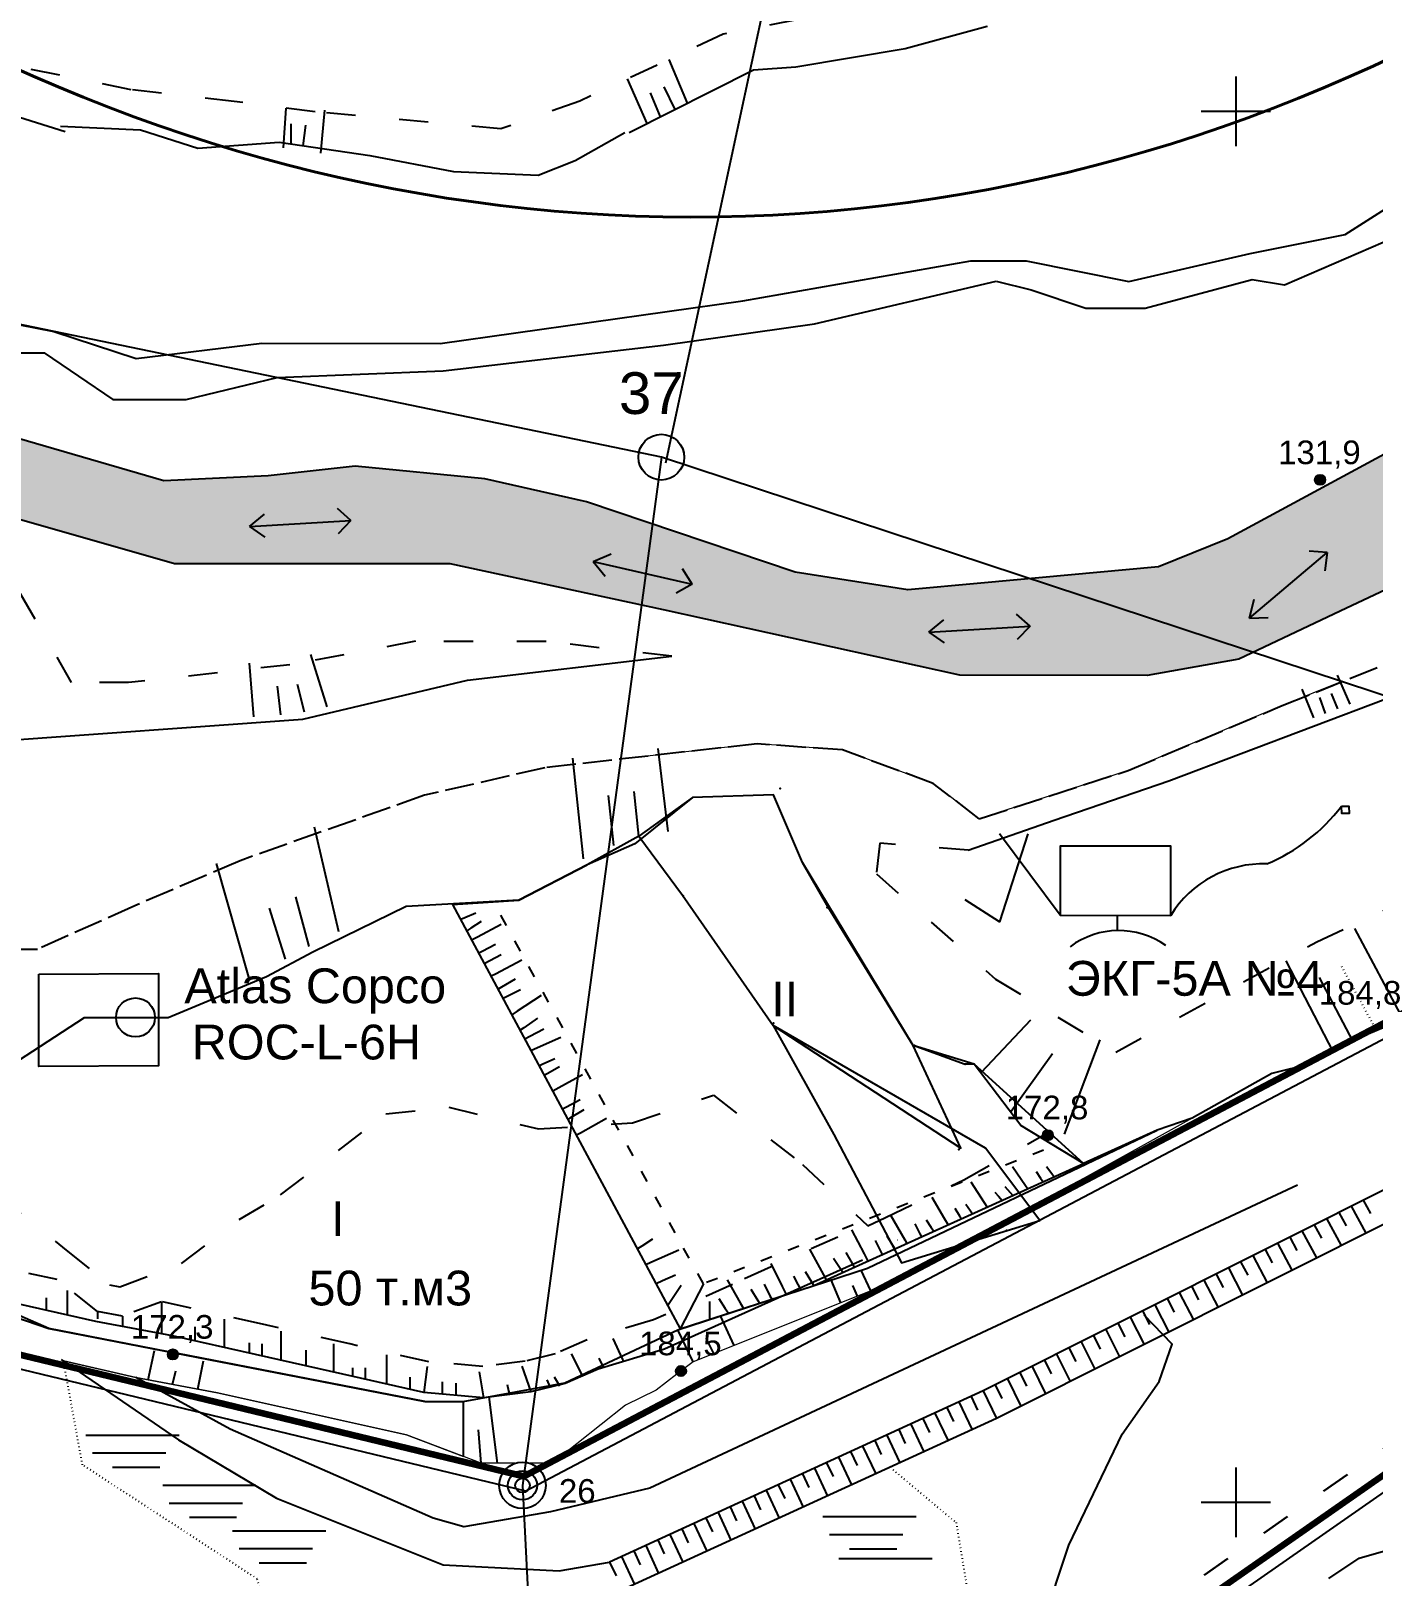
# Model space of a CAD drawing. Header units: millimetres. Extents: x 6127 to 9314, y 4730 to 7085.
# Drawn here: x 7026.7 to 7219.7, y 5189.4 to 5411.5 of the extents above; entities that cross this region are included whole.
import ezdxf

# ---------------------------------------------------------------- set-up
doc = ezdxf.new("R2010")
doc.units = ezdxf.units.MM
doc.header["$LTSCALE"] = 0.7
for name, pattern in [('ACAD_ISO02W100', [15, 12, -3]), ('ACAD_ISO03W100', [30, 12, -18]), ('ACAD_ISO07W100', [3, 0, -3])]:
    doc.linetypes.add(name, pattern=pattern)
for name, color, linetype in [('болото', 84, 'Continuous'), ('горизонталі', 22, 'Continuous'), ('горный отвод', 7, 'Continuous'), ('земельный отвод', 7, 'Continuous'), ('Откос', 7, 'Continuous'), ('Пикет', 7, 'Continuous'), ('свердловини', 7, 'Continuous'), ('чорн', 255, 'Continuous'), ('штриховка', 7, 'Continuous')]:
    doc.layers.add(name, color=color, linetype=linetype)
doc.layers.add('ИзосеймРадиус', color=90, linetype='Continuous', lineweight=30)
doc.styles.get("Standard").update_dxf_attribs({"font": 'arial.ttf'})

msp = doc.modelspace()

# ---------------------------------------------------------------- hatches: boundary and pattern name
at = {"ltscale": 0.2, "true_color": 0x000000, "transparency": 33554687}
h = msp.add_hatch(color=18, dxfattribs=at)
h.dxf.hatch_style = 1
h.paths.add_polyline_path([(7248.08, 5343.75), (7275.76, 5365.57), (7301.13, 5394.98), (7314.64, 5415.63), (7319.12, 5426.9, -0.307161), (7318.66, 5427.58, -0.530033), (7319.67, 5428.26), (7320.38, 5430.06), (7322.41, 5442.14), (7319.66, 5454.15), (7305.69, 5481.46), (7296.06, 5501.6), (7289.2, 5527.29), (7284.78, 5555.19), (7284.79, 5563.13), (7272.37, 5556.78), (7273.1, 5550.05), (7275.66, 5533.22), (7278.49, 5517.85), (7284.48, 5493.86), (7291.31, 5475.29), (7297.51, 5463.31), (7299.18, 5460.09), (7303.32, 5455.83), (7305.18, 5449.2), (7303.41, 5439.24), (7297.69, 5428.01), (7292.12, 5418.44), (7269.99, 5393.15), (7238.86, 5363.66), (7222.49, 5351.32), (7198.84, 5338.51), (7188.87, 5334.47), (7170.35, 5332.79), (7202.47, 5322.19), (7215.91, 5328.55)])
h.paths.add_polyline_path([(7284.79, 5563.13), (7284.79, 5565.46), (7271.94, 5560.79), (7272.37, 5556.78)])
h.paths.add_polyline_path([(7256.3, 5358.17), (7298.73, 5404.62), (7291.12, 5411.57), (7248.69, 5365.12)], flags=24)
h.paths.add_polyline_path([(7311.99, 5427.98), (7325.57, 5427.97), (7325.58, 5434.97), (7312, 5434.99)], flags=9)
h = msp.add_hatch(color=18, dxfattribs=at)
h.dxf.hatch_style = 1
h.paths.add_polyline_path([(7010.31, 5357.16), (6974.18, 5367.8), (6943.82, 5383.29), (6940.64, 5386.14), (6915.14, 5391.14), (6913.96, 5391.37), (6919.22, 5387.47), (6965.72, 5363.78), (7002.83, 5347.67), (7047.32, 5334.91), (7087, 5334.91), (7114.49, 5329.01), (7116.06, 5340.64), (7106.58, 5343.83), (7091.96, 5347.13), (7073.32, 5348.98), (7060.83, 5347.56), (7045.81, 5346.86)])
h.paths.add_polyline_path([(7170.35, 5332.79), (7163.29, 5332.14), (7152.82, 5331.18), (7136.59, 5333.73), (7116.06, 5340.64), (7114.49, 5329.01), (7117.65, 5328.33), (7160.31, 5318.89), (7187.24, 5318.88), (7200.39, 5321.21), (7202.47, 5322.19)])
at = {"layer": 'чорн', "ltscale": 0.2, "true_color": 0x000000}
h = msp.add_hatch(color=18, dxfattribs=at)
h.dxf.hatch_style = 1
h.paths.add_polyline_path([(7212.83, 5346.99, 1), (7211.37, 5346.99, 1)])
h = msp.add_hatch(color=18, dxfattribs=at)
h.dxf.hatch_style = 1
h.paths.add_polyline_path([(7173.67, 5252.78, 1), (7172.2, 5252.78, 1)])
h = msp.add_hatch(color=18, dxfattribs=at)
h.dxf.hatch_style = 1
h.paths.add_polyline_path([(7047.84, 5221.25, 1), (7046.37, 5221.25, 1)])
h = msp.add_hatch(color=18, dxfattribs=at)
h.dxf.hatch_style = 1
h.paths.add_polyline_path([(7120.92, 5218.86, 1), (7119.46, 5218.86, 1)])

# ---------------------------------------------------------------- linework, layer by layer
at = {"layer": 'болото', "color": 18, "ltscale": 0.2, "true_color": 0x000000}
for p, q in [((7034.6, 5209.66), (7048.01, 5209.65)), ((7035.53, 5207.08), (7046.1, 5207.08)), ((7038.43, 5205.04), (7045.24, 5205.04)), ((7045.65, 5202.45), (7059.06, 5202.45)), ((7046.57, 5199.88), (7057.14, 5199.87)), ((7049.48, 5197.83), (7056.28, 5197.83)), ((7140.6, 5197.93), (7154.01, 5197.92)), ((7055.69, 5195.9), (7069.1, 5195.9)), ((7141.52, 5195.35), (7152.09, 5195.35)), ((7056.62, 5193.32), (7067.19, 5193.32)), ((7144.43, 5193.31), (7151.23, 5193.3)), ((7059.52, 5191.28), (7066.33, 5191.28)), ((7142.9, 5191.89), (7156.31, 5191.89))]:
    msp.add_line(p, q, dxfattribs=at)
at = {"layer": 'болото', "color": 18, "linetype": 'ACAD_ISO07W100', "lineweight": 25, "ltscale": 0.2, "true_color": 0x000000}
msp.add_lwpolyline([(7150.26, 5205.02), (7159.75, 5197.08), (7164.46, 5168.69), (7174, 5153.92), (7200.06, 5141.56), (7203.46, 5137.17), (7185.05, 5115.76), (7174.56, 5107.42), (7158.41, 5089.31), (7152.75, 5108.93), (7136.6, 5139.36), (7130.28, 5146.91), (7119.1, 5149.02), (7109.28, 5154.21), (7100.7, 5167.7), (7091.15, 5181.5), (7075.67, 5170.85), (7068.59, 5164.72), (7064.43, 5170.85), (7059.25, 5188.96), (7034.12, 5205.35), (7031.37, 5220.31)], dxfattribs=at)
at = {"layer": 'горизонталі', "color": 18, "true_color": 0x000000}
for points in [[(7201.45, 5173.25), (7202.77, 5174.3), (7201.45, 5173.25), (7201.11, 5170.15), (7198.83, 5164.13), (7196.75, 5161.64), (7188.87, 5157.7), (7181.46, 5157.57), (7177.65, 5157.55), (7172.1, 5161.71), (7170.24, 5169.63), (7172.22, 5182.57), (7175.95, 5193.82), (7183.64, 5209.78), (7188.95, 5217.37), (7190.81, 5222.72), (7186.79, 5226.91)], [(7213.35, 5189.03), (7217.71, 5191.93), (7230.58, 5195.66), (7233.48, 5195.04), (7235.56, 5194.21), (7236.8, 5193.17), (7238.05, 5193.17), (7240.54, 5192.34), (7245.79, 5189.04)]]:
    msp.add_lwpolyline(points, dxfattribs=at)
at = {"layer": 'горный отвод', "color": 18, "ltscale": 0.2, "true_color": 0x000000}
for points in [[(7101.75, 5118.13), (6763.7, 5216.95), (6669.54, 5363.81), (6703.57, 5437.88), (6904.12, 5595.57), (6921.23, 6210.33), (7090.25, 6238.81), (7199.86, 6190.22), (7293.11, 6086.23), (7361.1, 6123.46), (7378.12, 6087.96), (7340.09, 6060.82), (7338.46, 5566.72), (7475, 5378.32), (7101.75, 5118.13)], [(7371.91, 5668.57), (7363.94, 5566.46), (7445.48, 5414.32), (7419.57, 5371.06), (7097.86, 5201.57), (6812.43, 5270.41), (6703.57, 5437.88), (6918.96, 5598.23), (6916.57, 5727.78)], [(7370.03, 5670.34), (7361.89, 5566.02), (7443.17, 5414.37), (7418.13, 5372.58), (7097.59, 5203.71), (6813.68, 5272.18), (6706.28, 5437.39), (6920.99, 5597.24), (6918.58, 5727.75)], [(7370.03, 5670.34), (7361.89, 5566.02), (7443.17, 5414.37), (7418.13, 5372.58), (7097.59, 5203.71), (6813.68, 5272.18), (6706.28, 5437.39), (6920.99, 5597.24), (6918.58, 5727.75)], [(7370.03, 5670.33), (7361.89, 5566.03), (7443.17, 5414.37), (7418.14, 5372.57), (7097.59, 5203.7), (6813.68, 5272.17), (6706.28, 5437.39), (6920.99, 5597.24), (6918.57, 5727.75)], [(7370.03, 5670.34), (7361.89, 5566.02), (7443.16, 5414.37), (7418.13, 5372.58), (7097.59, 5203.71), (6813.68, 5272.18), (6706.29, 5437.39), (6920.99, 5597.24), (6918.58, 5727.75)]]:
    msp.add_lwpolyline(points, dxfattribs=at)
at = {"layer": 'горный отвод', "color": 18, "lineweight": 200, "ltscale": 0.2, "true_color": 0x000000}
msp.add_lwpolyline([(7101.39, 5120.34), (6764.99, 5218.68), (6671.84, 5363.97), (6705.21, 5436.59), (6906.11, 5594.56), (6923.21, 6208.61), (7089.99, 6236.71), (7198.64, 6188.54), (7292.67, 6083.68), (7360.2, 6120.66), (7375.56, 6088.62), (7338.07, 6061.87), (7336.43, 5566.06), (7472.15, 5378.8)], close=True, dxfattribs=at)
msp.add_lwpolyline([(7370.03, 5670.33), (7361.89, 5566.03), (7443.17, 5414.37), (7418.14, 5372.57), (7097.59, 5203.7), (6813.68, 5272.17), (6706.28, 5437.39), (6920.99, 5597.24), (6918.57, 5727.75)], dxfattribs=at)
at = {"layer": 'горный отвод', "color": 18, "ltscale": 0.2, "true_color": 0x000000}
for radius in [3.35, 1.04]:
    msp.add_circle((7097.39, 5202.42), radius, dxfattribs=at)
at = {"layer": 'земельный отвод', "color": 18, "true_color": 0x000000, "transparency": 33554687}
msp.add_circle((7097.39, 5202.42), 2.09, dxfattribs=at)
at = {"layer": 'ИзосеймРадиус', "color": 5, "lineweight": 40, "ltscale": 0.2, "transparency": 33554687}
msp.add_ellipse((7118.92, 5799.44), major_axis=(6.57, -414.64), ratio=0.737732, dxfattribs=at)
at = {"layer": 'Откос', "color": 18, "ltscale": 0.15, "true_color": 0x000000}
for p, q in [((7218.31, 5243.43), (7219.37, 5241.5)), ((7214.78, 5241.66), (7215.84, 5239.72)), ((7216.55, 5242.55), (7218.67, 5238.67)), ((7209.49, 5239.01), (7211.58, 5235.12)), ((7211.25, 5239.89), (7212.3, 5237.95)), ((7213.02, 5240.78), (7215.13, 5236.9)), ((7205.96, 5237.24), (7208.04, 5233.34)), ((7207.73, 5238.12), (7208.77, 5236.18)), ((7200.67, 5234.58), (7201.7, 5232.63)), ((7202.44, 5235.47), (7204.5, 5231.56)), ((7204.2, 5236.35), (7205.23, 5234.4)), ((7197.14, 5232.81), (7198.17, 5230.85)), ((7198.91, 5233.7), (7200.96, 5229.79)), ((7191.85, 5230.16), (7193.87, 5226.23)), ((7193.62, 5231.04), (7194.63, 5229.08)), ((7195.38, 5231.93), (7197.42, 5228.01)), ((7188.32, 5228.39), (7190.33, 5224.45)), ((7190.09, 5229.27), (7191.1, 5227.31)), ((7183.03, 5225.73), (7184.03, 5223.76)), ((7184.8, 5226.62), (7186.79, 5222.68)), ((7186.56, 5227.5), (7187.56, 5225.53)), ((7179.5, 5223.96), (7180.49, 5221.99)), ((7181.27, 5224.85), (7183.25, 5220.9)), ((7174.21, 5221.3), (7176.16, 5217.34)), ((7175.98, 5222.19), (7176.96, 5220.21)), ((7177.74, 5223.07), (7179.71, 5219.12)), ((7170.69, 5219.53), (7172.62, 5215.57)), ((7172.45, 5220.42), (7173.42, 5218.44)), ((7165.39, 5216.88), (7166.35, 5214.89)), ((7167.16, 5217.76), (7169.08, 5213.79)), ((7168.92, 5218.65), (7169.89, 5216.66)), ((7160.16, 5214.41), (7162.07, 5210.42)), ((7161.9, 5215.2), (7162.85, 5213.21)), ((7163.63, 5215.99), (7165.54, 5212.01)), ((7163.63, 5215.99), (7165.54, 5212.01)), ((7156.7, 5212.82), (7158.6, 5208.83)), ((7158.43, 5213.61), (7159.38, 5211.62)), ((7151.5, 5210.44), (7152.45, 5208.45)), ((7153.23, 5211.23), (7155.13, 5207.25)), ((7154.97, 5212.03), (7155.92, 5210.03)), ((7146.3, 5208.06), (7148.19, 5204.07)), ((7148.04, 5208.85), (7148.98, 5206.86)), ((7149.77, 5209.65), (7151.66, 5205.66)), ((7141.11, 5205.68), (7142.05, 5203.68)), ((7142.84, 5206.47), (7144.72, 5202.48)), ((7144.57, 5207.27), (7145.51, 5205.27)), ((7135.91, 5203.3), (7137.78, 5199.3)), ((7137.64, 5204.09), (7138.58, 5202.09)), ((7139.37, 5204.89), (7141.25, 5200.89)), ((7132.44, 5201.71), (7134.31, 5197.71)), ((7134.17, 5202.51), (7135.11, 5200.51)), ((7127.24, 5199.33), (7128.17, 5197.33)), ((7128.98, 5200.13), (7130.84, 5196.12)), ((7130.71, 5200.92), (7131.64, 5198.92)), ((7122.05, 5196.95), (7123.9, 5192.95)), ((7123.78, 5197.75), (7124.71, 5195.74)), ((7125.51, 5198.54), (7127.37, 5194.54)), ((7116.85, 5194.57), (7117.77, 5192.57)), ((7118.58, 5195.37), (7120.43, 5191.36)), ((7120.31, 5196.16), (7121.24, 5194.16)), ((7111.65, 5192.19), (7113.49, 5188.18)), ((7113.38, 5192.99), (7114.3, 5190.98)), ((7115.12, 5193.78), (7116.96, 5189.77)), ((7109.92, 5191.4), (7110.84, 5189.39))]:
    msp.add_line(p, q, dxfattribs=at)
at = {"layer": 'Пикет', "color": 18, "ltscale": 0.2, "true_color": 0x000000, "transparency": 33554687}
for p in [(7134.43, 5302.63), (7120.52, 5287.18), (7141.22, 5285.51), (7133.47, 5268.88), (7153.76, 5265.65), (7161.04, 5262.99), (7160.13, 5250.73), (7167.01, 5239.05)]:
    msp.add_point(p, dxfattribs=at)
at = {"layer": 'свердловини', "color": 18, "ltscale": 0.5, "true_color": 0x000000}
for p, q in [((7148.87, 5493.6), (7117.98, 5349.39)), ((7117.36, 5350.26), (6980.94, 5378.5)), ((7117.36, 5350.26), (7097.39, 5202.42)), ((7236.85, 5310.85), (7117.36, 5350.26)), ((7097.39, 5202.42), (7101.46, 5121.03))]:
    msp.add_line(p, q, dxfattribs=at)
at = {"layer": 'свердловини', "color": 18, "linetype": 'ACAD_ISO03W100', "lineweight": 30, "ltscale": 0.5, "true_color": 0x000000}
msp.add_lwpolyline([(6710, 5436.7), (6672.97, 5363.75), (6765.55, 5219.44), (7100.96, 5123.03), (7465.14, 5379.32), (7330.21, 5564.54), (7327.8, 6028.9)], dxfattribs=at)
at = {"layer": 'свердловини', "color": 18, "true_color": 0x000000}
msp.add_circle((7117.36, 5350.26), 3.29, dxfattribs=at)
at = {"layer": 'чорн', "color": 18, "ltscale": 0.15, "true_color": 0x000000}
for p, q in [((7152.44, 5409.04), (7164.23, 5412.21)), ((7136.69, 5406.37), (7152.44, 5409.04)), ((7112.75, 5396.92), (7130.59, 5405.97)), ((7130.59, 5405.97), (7136.69, 5406.37)), ((7018.88, 5401.09), (7031.61, 5397.06)), ((7030.95, 5397.84), (7042.44, 5397.31)), ((7042.44, 5397.31), (7050.7, 5394.68)), ((7104.98, 5392.9), (7112.09, 5396.92)), ((7050.7, 5394.68), (7062.39, 5395.55)), ((7062.39, 5395.55), (7075.42, 5393.65)), ((7075.42, 5393.65), (7087.47, 5391.32)), ((7099.65, 5390.79), (7104.98, 5392.9)), ((7087.47, 5391.32), (7099.65, 5390.79)), ((7206.97, 5375.03), (7221.17, 5381.16)), ((7139.4, 5369.45), (7165.49, 5375.54)), ((7165.49, 5375.54), (7170.57, 5374.34)), ((7186.92, 5371.68), (7202.35, 5375.81)), ((7202.35, 5375.81), (7206.97, 5375.03)), ((7170.57, 5374.34), (7178.43, 5371.68)), ((7178.43, 5371.68), (7186.92, 5371.68)), ((7117.69, 5366.36), (7139.4, 5369.45)), ((7085.99, 5362.65), (7117.69, 5366.36)), ((7023.33, 5365.27), (7028.59, 5365.27)), ((7028.59, 5365.27), (7038.48, 5358.54)), ((7049, 5358.54), (7062.11, 5361.69)), ((7062.11, 5361.69), (7085.99, 5362.65)), ((7038.48, 5358.54), (7049, 5358.54)), ((7047.32, 5334.91), (7002.83, 5347.67)), ((7248.08, 5343.75), (7215.91, 5328.55)), ((7087, 5334.91), (7047.32, 5334.91)), ((7117.65, 5328.33), (7087, 5334.91)), ((7160.31, 5318.89), (7117.65, 5328.33)), ((7215.91, 5328.55), (7200.39, 5321.21)), ((7200.39, 5321.21), (7187.24, 5318.88)), ((7187.24, 5318.88), (7160.31, 5318.89)), ((7230.66, 5249.63), (7163.63, 5215.99)), ((7232.83, 5245.78), (7165.54, 5212.01)), ((7163.63, 5215.99), (7109.92, 5191.4)), ((7165.54, 5212.01), (7111.76, 5187.39))]:
    msp.add_line(p, q, dxfattribs=at)
at = {"layer": 'чорн', "color": 18, "lineweight": 0, "ltscale": 0.2, "true_color": 0x000000}
for p, q in [((7164.23, 5412.21), (7152.44, 5409.04)), ((7152.44, 5409.04), (7136.69, 5406.37)), ((7130.04, 5405.69), (7118.8, 5353.22)), ((7130.59, 5405.97), (7130.04, 5405.69)), ((7136.69, 5406.37), (7130.59, 5405.97)), ((7028.59, 5365.27), (7023.33, 5365.27)), ((7038.48, 5358.54), (7028.59, 5365.27)), ((7062.11, 5361.69), (7049, 5358.54)), ((7062.16, 5361.69), (7062.11, 5361.69)), ((7114.14, 5350.93), (7062.16, 5361.69)), ((7049, 5358.54), (7038.48, 5358.54)), ((7215.24, 5317.98), (7206.65, 5314.54)), ((7233.7, 5311.89), (7215.24, 5317.98)), ((7206.65, 5314.54), (7184.5, 5305.22)), ((7131.13, 5309.04), (7111.5, 5306.83)), ((7143.4, 5308.16), (7131.13, 5309.04)), ((7156.46, 5303.35), (7143.4, 5308.16)), ((7111.5, 5306.83), (7109.62, 5292.93)), ((7163.08, 5298.26), (7156.46, 5303.35)), ((7184.5, 5305.22), (7163.08, 5298.26)), ((7109.62, 5292.93), (7113.53, 5294.67)), ((7218.12, 5266.92), (7225.08, 5269.85)), ((7225.08, 5269.85), (7218.12, 5266.92)), ((7210.96, 5263.06), (7218.12, 5266.92)), ((7218.12, 5266.92), (7210.96, 5263.06)), ((7193.69, 5255.21), (7205.15, 5261.66)), ((7205.15, 5261.66), (7193.69, 5255.21)), ((7205.15, 5261.66), (7210.96, 5263.06)), ((7210.96, 5263.06), (7205.15, 5261.66)), ((7193.69, 5255.21), (7152.6, 5232.39)), ((7188.67, 5253.5), (7193.69, 5255.21)), ((7193.69, 5255.21), (7188.67, 5253.5)), ((7172.15, 5252.55), (7172.23, 5252.58)), ((7188.67, 5253.5), (7188.67, 5253.5)), ((7188.67, 5253.5), (7188.67, 5253.5)), ((7163.63, 5215.99), (7230.66, 5249.63)), ((7232.83, 5245.78), (7165.54, 5212.01)), ((7151.27, 5237.73), (7151.33, 5237.7)), ((7152.6, 5232.39), (7145.56, 5229.63)), ((7145.56, 5229.63), (7121.92, 5220.19)), ((7041.79, 5217.91), (7031.37, 5220.31)), ((7031.37, 5220.31), (7047.94, 5208.95)), ((7047.94, 5208.95), (7031.37, 5220.31)), ((7031.37, 5220.31), (7041.79, 5217.91)), ((7121.92, 5220.19), (7120.77, 5219.31)), ((7053.51, 5215.71), (7041.79, 5217.91)), ((7041.79, 5217.91), (7053.51, 5215.71)), ((7119.61, 5218.42), (7116.6, 5216.12)), ((7080.7, 5209.68), (7053.51, 5215.71)), ((7053.51, 5215.71), (7080.7, 5209.68)), ((7088.86, 5214.49), (7083.34, 5214.49)), ((7088.93, 5214.5), (7088.86, 5214.49)), ((7088.93, 5206.56), (7088.93, 5214.5)), ((7109.92, 5191.4), (7163.63, 5215.99)), ((7116.6, 5216.12), (7112.21, 5213.94)), ((7112.21, 5213.94), (7101.69, 5205.59)), ((7165.54, 5212.01), (7113.49, 5188.18)), ((7047.94, 5208.95), (7062.01, 5200.58)), ((7062.01, 5200.58), (7047.94, 5208.95)), ((7091.46, 5205.59), (7080.7, 5209.68)), ((7080.7, 5209.68), (7088.93, 5206.56)), ((7096.29, 5205.59), (7091.46, 5205.59)), ((7101.69, 5205.59), (7098.49, 5205.59)), ((7062.01, 5200.58), (7085.98, 5191)), ((7085.98, 5191), (7062.01, 5200.58)), ((7111.65, 5192.19), (7109.92, 5191.4)), ((7113.49, 5188.18), (7111.65, 5192.19)), ((7085.98, 5191), (7102.66, 5190.15)), ((7102.66, 5190.15), (7085.98, 5191)), ((7102.66, 5190.15), (7109.92, 5191.4)), ((7109.92, 5191.4), (7102.66, 5190.15))]:
    msp.add_line(p, q, dxfattribs=at)
at = {"layer": 'чорн', "color": 18, "ltscale": 0.2, "true_color": 0x000000, "transparency": 33554687}
for p, q in [((7199.99, 5404.99), (7199.99, 5394.99)), ((7194.99, 5399.99), (7204.99, 5399.99)), ((7194.99, 5399.99), (7194.99, 5399.99)), ((7194.99, 5399.99), (7199.99, 5399.99)), ((7089.08, 5284.01), (7088.5, 5283.76)), ((7090.68, 5284.68), (7089.08, 5284.01)), ((7091.44, 5283.49), (7089.95, 5282.52)), ((7089.95, 5282.52), (7089.37, 5282.14)), ((7090.9, 5281.24), (7090.08, 5280.81)), ((7094.31, 5283.06), (7090.9, 5281.24)), ((7091.58, 5279.18), (7091.09, 5278.93)), ((7093.53, 5280.21), (7091.58, 5279.18)), ((7092.71, 5277.86), (7091.9, 5277.42)), ((7094.31, 5278.72), (7092.71, 5277.86)), ((7097.28, 5277.93), (7093.51, 5275.94)), ((7093.51, 5275.94), (7092.87, 5275.61)), ((7096.36, 5275.21), (7094.35, 5274.04)), ((7094.35, 5274.04), (7093.87, 5273.76)), ((7095.27, 5272.76), (7094.59, 5272.42)), ((7097.09, 5273.69), (7095.27, 5272.76)), ((7100.06, 5272.87), (7096.63, 5270.59)), ((7096.63, 5270.59), (7095.85, 5270.06)), ((7097.56, 5268.21), (7097.04, 5267.85)), ((7099.55, 5269.6), (7097.56, 5268.21)), ((7100.47, 5268), (7098.43, 5266.94)), ((7098.43, 5266.94), (7097.73, 5266.57)), ((7102.89, 5266.83), (7099.11, 5265.14)), ((7099.11, 5265.14), (7098.61, 5264.92)), ((7102.02, 5263.75), (7100.23, 5262.91)), ((7100.23, 5262.91), (7099.8, 5262.71)), ((7100.93, 5261.58), (7100.53, 5261.35)), ((7102.7, 5262.58), (7100.93, 5261.58)), ((7106.04, 5261.47), (7102.62, 5259.58)), ((7102.62, 5259.58), (7101.74, 5259.1)), ((7103.73, 5256.81), (7103.14, 5256.49)), ((7105.69, 5257.87), (7103.73, 5256.81)), ((7103.73, 5256.81), (7103.73, 5256.81)), ((7104.21, 5255.2), (7103.92, 5255.03)), ((7106.23, 5256.41), (7104.21, 5255.2)), ((7109.49, 5255.19), (7105.73, 5253.08)), ((7105.73, 5253.08), (7105.14, 5252.75)), ((7167.84, 5248.25), (7169.71, 5245.55)), ((7172.75, 5248.28), (7173.5, 5247.24)), ((7161.87, 5246.04), (7163.79, 5243.08)), ((7169.71, 5245.55), (7170.05, 5245.05)), ((7171.26, 5247.56), (7171.89, 5246.61)), ((7171.89, 5246.61), (7172.26, 5246.05)), ((7173.5, 5247.24), (7173.84, 5246.77)), ((7156.27, 5243.88), (7158.08, 5240.75)), ((7165.34, 5244.6), (7165.86, 5244)), ((7165.86, 5244), (7166.38, 5243.4)), ((7166.75, 5245.38), (7167.53, 5244.52)), ((7167.53, 5244.52), (7167.91, 5244.09)), ((7150.26, 5241.35), (7152.36, 5237.71)), ((7159.57, 5242.28), (7160.26, 5241.16)), ((7160.26, 5241.16), (7160.52, 5240.75)), ((7161.15, 5242.85), (7161.81, 5241.91)), ((7161.81, 5241.91), (7162.12, 5241.47)), ((7163.79, 5243.08), (7164.22, 5242.42)), ((7144.73, 5239.18), (7146.52, 5235.69)), ((7153.8, 5240.01), (7154.55, 5238.57)), ((7155.47, 5240.58), (7156.18, 5239.52)), ((7156.18, 5239.52), (7156.56, 5238.96)), ((7158.08, 5240.75), (7158.59, 5239.88)), ((7114.55, 5236.83), (7113.91, 5236.42)), ((7116.11, 5237.82), (7114.55, 5236.83)), ((7148.11, 5237.65), (7148.83, 5236.19)), ((7149.8, 5238.29), (7150.61, 5236.97)), ((7150.61, 5236.97), (7150.94, 5236.42)), ((7152.36, 5237.71), (7152.66, 5237.2)), ((7154.55, 5238.57), (7154.77, 5238.15)), ((7115.83, 5234.44), (7115.14, 5234.13)), ((7119.89, 5236.26), (7115.83, 5234.44)), ((7138.65, 5236.4), (7140.67, 5232.71)), ((7142.12, 5235.1), (7143, 5233.77)), ((7143.91, 5235.89), (7144.79, 5234.33)), ((7146.52, 5235.69), (7146.85, 5235.06)), ((7146.85, 5235.06), (7147.05, 5234.67)), ((7148.83, 5236.19), (7149.12, 5235.6)), ((7119.41, 5232.66), (7117.53, 5231.81)), ((7133.12, 5234.33), (7134.74, 5231.01)), ((7136.36, 5232.51), (7137.01, 5231.32)), ((7138.03, 5233.16), (7138.97, 5231.66)), ((7140.67, 5232.71), (7141.08, 5231.97)), ((7143, 5233.77), (7143.48, 5233.05)), ((7144.79, 5234.33), (7145.1, 5233.78)), ((7031.92, 5230.42), (7031.92, 5226.9)), ((7117.53, 5231.81), (7116.61, 5231.39)), ((7120.2, 5231.15), (7118.87, 5229.14)), ((7123.4, 5231.39), (7120.08, 5224.91)), ((7126.82, 5231.97), (7128.72, 5228.65)), ((7130.23, 5230.64), (7131.22, 5229)), ((7132.16, 5231.35), (7132.98, 5229.68)), ((7134.74, 5231.01), (7135.3, 5229.85)), ((7137.01, 5231.32), (7137.43, 5230.54)), ((7138.97, 5231.66), (7139.28, 5231.16)), ((7028.88, 5229.38), (7028.88, 5227.59)), ((7045.45, 5228.83), (7045.45, 5224.23)), ((7118.87, 5229.14), (7118.28, 5228.26)), ((7124.29, 5228.88), (7124.29, 5226.28)), ((7125.62, 5229.28), (7126.56, 5227.83)), ((7126.56, 5227.83), (7127, 5227.16)), ((7128.72, 5228.65), (7129.17, 5227.86)), ((7131.22, 5229), (7131.46, 5228.6)), ((7132.98, 5229.68), (7133.23, 5229.18)), ((7039.87, 5226.74), (7039.87, 5225.27)), ((7054.5, 5226.32), (7054.5, 5222.25)), ((7050.26, 5225.22), (7050.26, 5223.21)), ((7062.62, 5224.6), (7062.62, 5220.41)), ((7110.39, 5223.52), (7111.78, 5220.52)), ((7058.07, 5222.92), (7058.07, 5221.44)), ((7059.91, 5222.76), (7059.91, 5221.02)), ((7066.24, 5221.85), (7066.24, 5219.59)), ((7070.23, 5222.79), (7070.23, 5218.69)), ((7077.84, 5221.18), (7077.84, 5216.97)), ((7104.38, 5221.35), (7105.67, 5218.78)), ((7072.94, 5219.32), (7072.94, 5218.08)), ((7074.77, 5219.32), (7074.77, 5217.67)), ((7083.67, 5219.52), (7083.22, 5215.76)), ((7097.29, 5219.54), (7098.6, 5215.87)), ((7108.39, 5220.69), (7108.93, 5219.49)), ((7108.93, 5219.49), (7108.99, 5219.35)), ((7111.78, 5220.52), (7111.91, 5220.23)), ((7081.19, 5217.98), (7081.19, 5216.21)), ((7085.85, 5217.29), (7085.85, 5215.52)), ((7087.78, 5217.1), (7087.78, 5215.35)), ((7091.15, 5218.76), (7091.78, 5215)), ((7095.17, 5216.93), (7095.38, 5216.02)), ((7100.89, 5217.59), (7101.2, 5216.9)), ((7101.2, 5216.9), (7101.37, 5216.54)), ((7101.93, 5218.03), (7102.37, 5217.29)), ((7102.37, 5217.29), (7102.69, 5216.74)), ((7105.67, 5218.78), (7105.99, 5218.14)), ((7095.38, 5216.02), (7095.5, 5215.47)), ((7199.99, 5204.99), (7199.99, 5194.99)), ((7194.99, 5199.99), (7204.99, 5199.99)), ((7194.99, 5199.99), (7194.99, 5199.99)), ((7194.99, 5199.99), (7199.99, 5199.99))]:
    msp.add_line(p, q, dxfattribs=at)
at = {"layer": 'чорн', "color": 18, "ltscale": 0.5, "true_color": 0x000000}
for p, q in [((7069.3, 5314.37), (7066.93, 5321.9)), ((7058.73, 5312.94), (7058.11, 5320.64)), ((7062.63, 5313.22), (7062.17, 5317.33)), ((7066.02, 5313.59), (7065.02, 5317.57)), ((7118.34, 5296.45), (7116.91, 5308.38)), ((7106.15, 5292.49), (7104.61, 5306.98)), ((7110.51, 5294.44), (7109.77, 5301.6)), ((7114.14, 5295.74), (7113.47, 5302.18)), ((7070.97, 5282.01), (7067.47, 5297.04)), ((7058.01, 5275.48), (7053.4, 5291.83)), ((7066.7, 5279.92), (7064.78, 5287.06)), ((7063.3, 5278.08), (7061.02, 5285.42)), ((7224.06, 5269.46), (7217.08, 5282.49)), ((7214.04, 5264.72), (7207.22, 5277.82)), ((7216.86, 5266.23), (7212.02, 5275.42)), ((7163.4, 5261.82), (7170.5, 5269.35)), ((7175.35, 5252.92), (7180.49, 5266.49)), ((7167.69, 5256.24), (7173.6, 5264.53)), ((7147.48, 5230.38), (7146.08, 5233.35)), ((7143.18, 5228.68), (7141.78, 5231.96)), ((7145.56, 5229.63), (7144.89, 5231.18)), ((7127.81, 5222.54), (7125.87, 5226.79)), ((7121.92, 5220.19), (7119.71, 5224.79)), ((7124.91, 5221.38), (7123.83, 5223.57)), ((7043.54, 5217.58), (7044.46, 5221.8)), ((7047.07, 5216.92), (7047.55, 5218.88)), ((7050.72, 5216.24), (7051.5, 5220.33)), ((7088.93, 5206.56), (7088.93, 5214.5)), ((7093.82, 5205.59), (7092.6, 5215.17)), ((7091.46, 5205.59), (7091.08, 5210.42))]:
    msp.add_line(p, q, dxfattribs=at)
at = {"layer": 'чорн', "color": 18, "ltscale": 0.2, "true_color": 0x000000}
for p, q in [((7029.25, 5224.98), (7014.57, 5231.38)), ((7046.48, 5221.64), (7029.25, 5224.98)), ((7083.34, 5214.49), (7047.82, 5221.38))]:
    msp.add_line(p, q, dxfattribs=at)
at = {"layer": 'чорн', "color": 18, "linetype": 'ACAD_ISO03W100', "ltscale": 0.5, "true_color": 0x000000, "transparency": 33554687}
msp.add_lwpolyline([(7217.02, 5437.27), (7215.24, 5437.05), (7192.72, 5433.93), (7186.66, 5431.85), (7171.53, 5420.93), (7165.29, 5417.89), (7137.02, 5413.2), (7126.26, 5411.08), (7105.62, 5401.44), (7094.29, 5397.47), (7067.59, 5399.9), (7055.91, 5401.4), (7041.12, 5403.09), (7021.16, 5407.15)], dxfattribs=at)
at = {"layer": 'чорн', "color": 18, "linetype": 'ACAD_ISO03W100', "ltscale": 0.5, "true_color": 0x000000}
for points in [[(7161.48, 5293.73), (7148.76, 5294.75), (7148.28, 5290.35), (7165.44, 5275.22), (7182.7, 5264.7), (7211.62, 5280.58), (7250.69, 5298.8), (7271.35, 5310.41), (7299.57, 5325.53), (7320.4, 5344.88), (7343.15, 5360.96), (7368.66, 5385.84), (7377.67, 5396.03), (7380.45, 5407.92), (7372.74, 5426.46)], [(7118.85, 5321.65), (7100.78, 5323.75), (7082.02, 5323.78), (7063.95, 5320.41), (7040.75, 5317.84), (7032.54, 5317.85), (7024.39, 5332.02)]]:
    msp.add_lwpolyline(points, dxfattribs=at)
at = {"layer": 'чорн', "color": 18, "ltscale": 0.5, "true_color": 0x000000}
for points in [[(6995.46, 5375.07), (7030, 5368.33), (7041.83, 5364.43), (7059.88, 5366.65), (7085.55, 5366.62), (7129.1, 5372.74), (7161.89, 5378.48), (7169.84, 5378.47), (7184.6, 5375.52), (7202.02, 5379.54), (7215.71, 5382.25), (7234.33, 5394.13), (7255.9, 5409.12), (7264.54, 5417.11)], [(7161.48, 5293.73), (7173.87, 5298.07), (7190.36, 5303.7), (7221.55, 5315.51), (7233.92, 5321.35), (7245.83, 5323.92), (7257.07, 5333.75), (7264.66, 5337.25), (7274.63, 5340.6), (7289.17, 5352.55), (7299.73, 5361.64), (7313.32, 5369.67), (7324.21, 5378), (7336.49, 5389.36), (7350.33, 5401.83), (7353.18, 5406.22), (7354.03, 5417.83)], [(6814.84, 5329.69), (6825.42, 5330.6), (6836.95, 5328), (6848.35, 5324.78), (6859.81, 5318.58), (6867.45, 5310.03), (6875.91, 5297.01), (6882.73, 5284.65), (6885.12, 5279.51), (6885.12, 5270.45), (6898.56, 5267.24), (6919.43, 5260.97), (6938.37, 5256.64), (6965.29, 5248.78), (6977.18, 5243.72), (7007.7, 5232.34), (7029.25, 5224.98)], [(7020.27, 5309.35), (7065.82, 5312.59), (7089.46, 5318.2), (7118.85, 5321.65)], [(7216.41, 5314.75), (7214.62, 5318.93)], [(7211.19, 5312.77), (7209.53, 5316.89)], [(7212.9, 5313.42), (7212.06, 5315.68)], [(7214.66, 5314.09), (7213.74, 5316.3)], [(7235.01, 5274.03), (7218.12, 5266.92), (7210.96, 5263.06), (7205.15, 5261.66), (7193.69, 5255.21), (7188.67, 5253.5), (7188.67, 5253.5), (7178.09, 5248.69), (7169.08, 5254.18), (7162.33, 5262.99), (7160.93, 5262.99), (7153.59, 5265.66), (7153.59, 5265.66), (7153.59, 5265.66), (7141.33, 5285.55), (7137.67, 5291.96), (7133.47, 5301.71), (7121.86, 5301.3), (7113.53, 5294.67), (7106.7, 5291.63), (7096.88, 5286.56), (7080.65, 5285.66), (7067.24, 5279.1), (7060.58, 5275.52), (7046.44, 5269.62), (7034.37, 5269.64), (7024.86, 5263.47)], [(7029.25, 5224.98), (7083.34, 5214.49), (7088.86, 5214.49), (7103.46, 5217.14), (7119.71, 5224.79), (7147, 5233.65), (7188.67, 5253.5)], [(7208.85, 5245.57), (7115.72, 5202.02), (7101.41, 5198.63), (7088.95, 5196.47), (7084.55, 5197.72), (7055.34, 5210.48), (7041.79, 5217.91)], [(7031.06, 5220.52), (7047.94, 5208.95), (7062.01, 5200.58), (7085.98, 5191), (7102.66, 5190.15), (7109.92, 5191.4)]]:
    msp.add_lwpolyline(points, dxfattribs=at)
at = {"layer": 'чорн', "color": 18, "true_color": 0x000000}
msp.add_lwpolyline([(7292.12, 5418.44), (7269.99, 5393.15), (7238.86, 5363.66), (7222.49, 5351.32), (7198.84, 5338.51), (7188.87, 5334.47), (7163.29, 5332.14), (7152.82, 5331.18), (7136.59, 5333.73), (7106.58, 5343.83), (7091.96, 5347.13), (7073.32, 5348.98), (7060.83, 5347.56), (7045.81, 5346.86), (7010.31, 5357.16)], dxfattribs=at)
at = {"layer": 'чорн', "color": 18, "linetype": 'ACAD_ISO02W100', "ltscale": 0.5, "true_color": 0x000000}
for points in [[(7163.08, 5298.26), (7184.5, 5305.22), (7206.65, 5314.54), (7228.18, 5323.16), (7242.29, 5327.7), (7253.39, 5338), (7271.93, 5345.4), (7291.73, 5361.38), (7301.61, 5368.24), (7311.19, 5376.59), (7329.84, 5389.31), (7344.95, 5405.81), (7348.63, 5409.96), (7346.97, 5417.62)], [(7163.08, 5298.26), (7156.46, 5303.35), (7143.4, 5308.16), (7131.13, 5309.04), (7100.59, 5305.61), (7083.3, 5301.64), (7056.79, 5292.24), (7041.64, 5285.76), (7027.62, 5279.47), (7015.13, 5279.48)]]:
    msp.add_lwpolyline(points, dxfattribs=at)
at = {"layer": 'чорн', "color": 18, "ltscale": 0.2, "true_color": 0x000000}
for points in [[(7121.12, 5401.16), (7118.48, 5407.45)], [(7115.3, 5398.21), (7112.51, 5404.66)], [(7119.33, 5400.26), (7117.76, 5403.51)], [(7117.26, 5399.21), (7115.82, 5402.65)], [(7063.04, 5394.73), (7063.4, 5400.44)], [(7068.41, 5393.95), (7068.96, 5400.17)], [(7064.13, 5395.29), (7064.13, 5398.19)], [(7065.84, 5395.04), (7066.21, 5397.99)]]:
    msp.add_lwpolyline(points, dxfattribs=at)
at = {"layer": 'чорн', "color": 18, "ltscale": 0.2, "true_color": 0x000000, "transparency": 33554687}
for points in [[(7058.14, 5340.28), (7060.3, 5342.08)], [(7058.14, 5340.28), (7072.7, 5341.13)], [(7072.7, 5341.13), (7070.77, 5342.86)], [(7072.7, 5341.13), (7070.86, 5339.24)], [(7058.14, 5340.28), (7060.35, 5338.75)], [(7213.1, 5336.53), (7210.52, 5336.76)], [(7107.56, 5335.25), (7110.14, 5336.37)], [(7107.56, 5335.25), (7121.78, 5332)], [(7107.56, 5335.25), (7109.26, 5333.17)], [(7201.95, 5327.12), (7213.1, 5336.53)], [(7213.1, 5336.53), (7212.76, 5333.91)], [(7121.78, 5332), (7120.42, 5334.2)], [(7121.78, 5332), (7119.49, 5330.7)], [(7201.95, 5327.12), (7202.61, 5329.85)], [(7155.82, 5325.09), (7157.98, 5326.88)], [(7155.82, 5325.09), (7170.38, 5325.94)], [(7170.38, 5325.94), (7168.46, 5327.67)], [(7170.38, 5325.94), (7168.54, 5324.04)], [(7201.95, 5327.12), (7204.64, 5327.22)], [(7155.82, 5325.09), (7158.04, 5323.56)], [(7087.32, 5285.96), (7120.08, 5224.91), (7139.18, 5231.11), (7178.09, 5248.69), (7162.33, 5262.99), (7153.59, 5265.66), (7137.67, 5291.96), (7133.47, 5301.71), (7121.86, 5301.3), (7114.14, 5295.74), (7106.7, 5291.63)], [(7120.42, 5287.29), (7133.42, 5268.56), (7160.43, 5250.88), (7153.59, 5265.66), (7137.67, 5291.96), (7133.47, 5301.71), (7121.86, 5301.3), (7114.14, 5295.74), (7120.42, 5287.29)], [(7170.07, 5296.11), (7166.01, 5283.45), (7161.04, 5286.59)], [(7174.7, 5284.39), (7166.01, 5296.11)], [(7174.72, 5294.31), (7174.7, 5284.39), (7190.64, 5284.38), (7190.65, 5294.31), (7174.72, 5294.31), (7174.71, 5293.54)], [(7087.32, 5285.96), (7096.88, 5286.56), (7106.7, 5291.63)], [(7120.42, 5287.29), (7133.42, 5268.56)], [(7182.95, 5282.18), (7182.95, 5284.39)], [(7133.42, 5268.56), (7142.17, 5252.86), (7151.92, 5234.41), (7171.79, 5240.52), (7163.99, 5250.88), (7133.42, 5268.56)], [(7036.25, 5227.41), (7036.25, 5226.35)]]:
    msp.add_lwpolyline(points, dxfattribs=at)
msp.add_lwpolyline([(7215.19, 5300.06), (7216.24, 5300.06), (7216.26, 5299.03), (7215.21, 5299.03)], close=True, dxfattribs=at)
at = {"layer": 'чорн', "color": 18, "linetype": 'ACAD_ISO03W100', "ltscale": 0.2, "true_color": 0x000000, "transparency": 33554687}
msp.add_lwpolyline([(7172.33, 5250.63), (7123.4, 5231.39), (7093.32, 5286.13)], dxfattribs=at)
at = {"layer": 'чорн', "color": 18, "linetype": 'ACAD_ISO07W100', "ltscale": 0.2, "true_color": 0x000000}
msp.add_lwpolyline([(7220.23, 5267.81), (7215.19, 5277.09)], dxfattribs=at)
at = {"layer": 'чорн', "color": 18, "ltscale": 0.2, "true_color": 0x000000}
msp.add_lwpolyline([(7027.83, 5275.9), (7045.03, 5276.01), (7045.03, 5262.76), (7027.83, 5262.64)], close=True, dxfattribs=at)
for centre, radius in [((7212.1, 5346.99), 0.733), ((7041.73, 5269.7), 2.8), ((7172.94, 5252.78), 0.733), ((7047.1, 5221.25), 0.733), ((7120.19, 5218.86), 0.733)]:
    msp.add_circle(centre, radius, dxfattribs=at)
at = {"layer": 'чорн', "color": 18, "lineweight": 0, "ltscale": 0.2, "true_color": 0x000000}
for centre, radius, start, end in [((7117.36, 5350.26), 3.29, 0, 64.1871), ((7117.36, 5350.26), 3.29, 168.3039, 180), ((7117.36, 5350.26), 3.29, 180, 0), ((7172.94, 5252.78), 0.733, 0, 180), ((7172.94, 5252.78), 0.733, 180, 196.5136), ((7172.94, 5252.78), 0.733, 280.4142, 0), ((7172.94, 5252.78), 0.733, 269.9895, 280.4142), ((7047.1, 5221.25), 0.733, 147.9886, 180), ((7047.1, 5221.25), 0.733, 180, 0), ((7047.1, 5221.25), 0.733, 0, 10.0491), ((7120.19, 5218.86), 0.733, 217.402, 0), ((7120.19, 5218.86), 0.733, 0, 37.402), ((7097.39, 5202.42), 3.35, 109.0803, 180), ((7097.39, 5202.42), 3.35, 0, 70.8987), ((7097.39, 5202.42), 3.35, 180, 0)]:
    msp.add_arc(centre, radius, start, end, dxfattribs=at)
at = {"layer": 'чорн', "color": 18, "ltscale": 0.2, "true_color": 0x000000, "transparency": 33554687}
for centre, radius, start, end in [((7194.05, 5316.34), 26.68, 292.9553, 322.408), ((7203.89, 5276.21), 15.57, 87.9385, 148.3584), ((7183.14, 5270.5), 11.69, 54.6841, 126.6921)]:
    msp.add_arc(centre, radius, start, end, dxfattribs=at)
at = {"layer": 'штриховка', "color": 18, "ltscale": 0.5, "true_color": 0x000000, "transparency": 33554687}
msp.add_lwpolyline([(7146.29, 5234.81), (7129.4, 5227.22), (7117.8, 5222.01), (7108.25, 5219.13), (7103.52, 5217.06), (7098.6, 5215.87), (7091.78, 5215), (7083.22, 5215.76), (7071.56, 5218.39), (7058.99, 5221.23), (7047.05, 5223.93), (7036.01, 5225.99), (7015.4, 5230.61), (7004.93, 5232.96), (6990.68, 5238.13), (6977.18, 5243.72), (6970.57, 5246.75), (6962.02, 5269.23), (6954.98, 5287.75)], dxfattribs=at)
at = {"layer": 'штриховка', "color": 18, "linetype": 'ACAD_ISO03W100', "ltscale": 0.5, "true_color": 0x000000, "transparency": 33554687}
for points in [[(7142.75, 5238.13), (7127.57, 5231.31), (7116.23, 5226.21), (7106.7, 5223.34), (7102.08, 5221.32), (7097.78, 5220.28), (7091.69, 5219.5), (7083.92, 5220.19), (7072.54, 5222.76), (7059.98, 5225.6), (7045.45, 5228.83), (7039.87, 5226.74), (7036.25, 5227.41), (7030.49, 5232.02), (7016.38, 5234.98), (7006.19, 5237.27), (6992.3, 5242.3), (6978.97, 5247.83), (6974.1, 5250.06), (6966.2, 5270.82), (6960.84, 5284.94)], [(6988.14, 5267.92), (6988.14, 5267.92), (6991.89, 5259.54), (6996.78, 5254.5), (7009.05, 5249.93), (7021.98, 5244.08), (7031.78, 5236.24), (7038, 5231.26), (7039.5, 5230.98), (7048.36, 5234.3), (7056.63, 5240.63), (7062.61, 5244.19), (7077.76, 5255.84), (7086.79, 5256.78), (7099.68, 5253.67), (7113.2, 5254.53), (7124.85, 5258.54), (7137.66, 5248.55), (7147.05, 5239.72), (7149.59, 5240.93), (7160.87, 5246.33), (7172.81, 5253.06)]]:
    msp.add_lwpolyline(points, dxfattribs=at)

# ---------------------------------------------------------------- texts
at = {"layer": 'свердловини', "color": 18, "ltscale": 0.5, "true_color": 0x000000}
msp.add_text('37', height=6, rotation=0.1269, dxfattribs=at).set_placement((7111.26, 5356.46))
at = {"layer": 'чорн', "color": 18, "ltscale": 0.2, "true_color": 0x000000, "char_height": 3.4, "attachment_point": 1, "rotation": 359.9895}
for s, insert in [('131,9', (7206.06, 5352.65)), ('184,8', (7211.9, 5274.94)), ('172,8', (7166.89, 5258.45)), ('172,3', (7041.06, 5226.91)), ('184,5', (7114.15, 5224.53))]:
    msp.add_mtext_dynamic_manual_height_columns(s, width=2.4374, gutter_width=12.5, heights=[0], dxfattribs=dict(at, insert=insert))
at = {"layer": 'чорн', "color": 18, "ltscale": 0.2, "true_color": 0x000000, "char_height": 5, "attachment_point": 1}
for s, width, insert in [('Atlas Copco', 60.925, (7048.76, 5276.75)), ('II', 23.642, (7133.17, 5274.86)), ('ROC-L-6H', 58.108, (7049.82, 5268.66))]:
    msp.add_mtext_dynamic_manual_height_columns(s, width=width, gutter_width=12.5, heights=[0], dxfattribs=dict(at, insert=insert))
at = {"layer": 'чорн', "color": 18, "ltscale": 0.2, "true_color": 0x000000, "transparency": 33554687, "char_height": 5, "attachment_point": 1}
for s, width, heights, insert in [('ЭКГ-5А №4', 35.169, [0], (7175.53, 5277.82)), (' I', 23.642, [0], (7067.93, 5243.27)), ('50 т.м3', 27.6922, [12.72], (7066.61, 5233.29))]:
    msp.add_mtext_dynamic_manual_height_columns(s, width=width, gutter_width=12.5, heights=heights, dxfattribs=dict(at, insert=insert))
at = {"layer": 'чорн', "color": 18, "ltscale": 0.2, "true_color": 0x000000, "transparency": 33554687, "insert": (7102.63, 5203.32), "char_height": 3.4, "attachment_point": 1, "rotation": 359.9895}
msp.add_mtext_dynamic_manual_height_columns('26', width=2.4374, gutter_width=12.5, heights=[0], dxfattribs=at)

doc.saveas('drawing.dxf')
